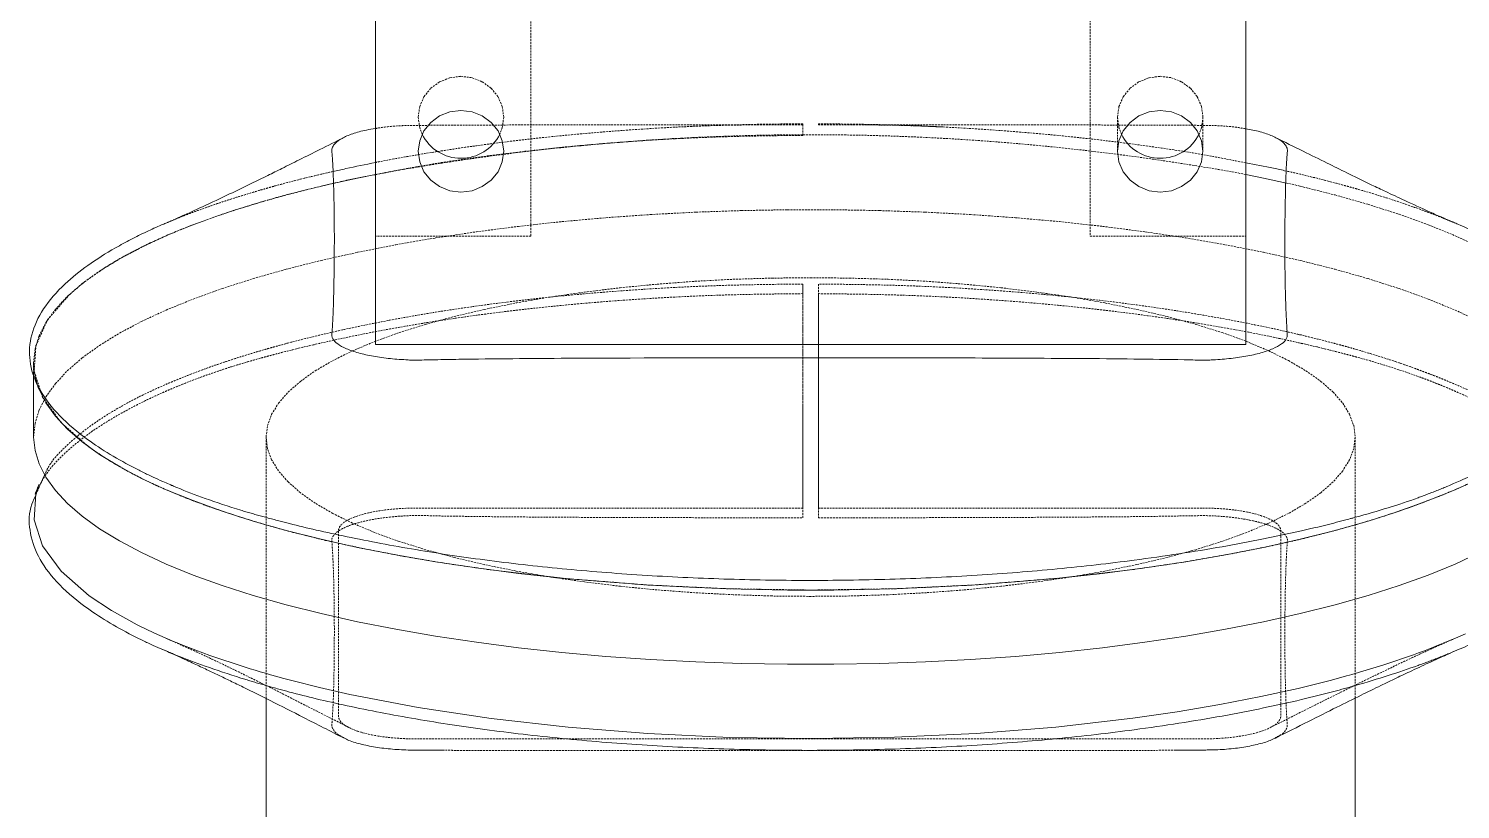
# Model space of a CAD drawing. Header units: millimetres. Extents: x 5343 to 29633, y -275 to 12336.
# Drawn here: x 20162 to 20346.2, y 6140.4 to 6240.8 of the extents above; entities that cross this region are included whole.
import ezdxf

# ---------------------------------------------------------------- set-up
doc = ezdxf.new("R2010")
doc.units = ezdxf.units.MM
doc.linetypes.add('HIDDEN', pattern=[0.375, 0.25, -0.125])

msp = doc.modelspace()

# ---------------------------------------------------------------- linework, layer by layer
at = {"linetype": 'Continuous', "lineweight": 15}
for p, q in [((20206.6, 6200.19), (20206.6, 6363.7)), ((20318.6, 6200.19), (20318.6, 6363.7)), ((20306.18, 6230.13), (20307.6, 6230.31)), ((20307.6, 6230.31), (20309.03, 6230.13)), ((20302.84, 6227.68), (20303.71, 6228.77)), ((20303.71, 6228.77), (20304.85, 6229.6)), ((20304.85, 6229.6), (20306.18, 6230.13)), ((20309.03, 6230.13), (20310.35, 6229.6)), ((20310.35, 6229.6), (20311.49, 6228.77)), ((20311.49, 6228.77), (20312.37, 6227.68)), ((20302.29, 6226.41), (20302.84, 6227.68)), ((20312.37, 6227.68), (20312.92, 6226.41)), ((20302.1, 6225.05), (20302.29, 6226.41)), ((20302.29, 6223.69), (20302.1, 6225.05)), ((20312.92, 6226.41), (20313.1, 6225.05)), ((20313.1, 6225.05), (20312.92, 6223.69)), ((20302.84, 6222.42), (20302.29, 6223.69)), ((20312.92, 6223.69), (20312.37, 6222.42)), ((20201.12, 6220.92), (20204.3, 6221.61)), ((20204.3, 6221.61), (20206.6, 6222.08)), ((20303.71, 6221.33), (20302.84, 6222.42)), ((20304.85, 6220.5), (20303.71, 6221.33)), ((20311.49, 6221.33), (20310.35, 6220.5)), ((20312.37, 6222.42), (20311.49, 6221.33)), ((20318.6, 6222.08), (20320.9, 6221.61)), ((20320.9, 6221.61), (20323.85, 6220.97)), ((20306.18, 6219.97), (20304.85, 6220.5)), ((20307.6, 6219.79), (20306.18, 6219.97)), ((20309.03, 6219.97), (20307.6, 6219.79)), ((20310.35, 6220.5), (20309.03, 6219.97)), ((20206.6, 6200.19), (20318.6, 6200.19)), ((20162.78, 6196.11), (20162.64, 6197.03)), ((20162.6, 6196.63), (20162.6, 6188.28)), ((20162.96, 6195.36), (20162.78, 6196.11)), ((20163.3, 6194.38), (20163.16, 6194.76)), ((20164.18, 6192.67), (20163.3, 6194.38)), ((20165.4, 6190.97), (20164.18, 6192.67)), ((20166.96, 6189.3), (20165.4, 6190.97)), ((20162.78, 6186.55), (20162.6, 6188.28)), ((20168.86, 6187.65), (20166.96, 6189.3)), ((20163.3, 6184.82), (20162.78, 6186.55)), ((20171.09, 6186.05), (20168.86, 6187.65)), ((20173.64, 6184.48), (20171.09, 6186.05)), ((20164.18, 6183.1), (20163.3, 6184.82)), ((20176.5, 6182.96), (20173.64, 6184.48)), ((20164.05, 6183.47), (20162.9, 6180.96)), ((20165.4, 6181.41), (20164.18, 6183.1)), ((20179.66, 6181.49), (20176.5, 6182.96)), ((20348.71, 6182.96), (20345.54, 6181.49)), ((20162.9, 6180.96), (20162.67, 6177.62)), ((20166.96, 6179.73), (20165.4, 6181.41)), ((20183.12, 6180.09), (20179.66, 6181.49)), ((20345.54, 6181.49), (20342.09, 6180.09)), ((20168.86, 6178.09), (20166.96, 6179.73)), ((20186.85, 6178.74), (20183.12, 6180.09)), ((20190.85, 6177.46), (20186.85, 6178.74)), ((20338.35, 6178.74), (20334.35, 6177.46)), ((20342.09, 6180.09), (20338.35, 6178.74)), ((20162.67, 6177.62), (20163.76, 6174.29)), ((20171.09, 6176.48), (20168.86, 6178.09)), ((20195.1, 6176.25), (20190.85, 6177.46)), ((20334.35, 6177.46), (20330.1, 6176.25)), ((20173.64, 6174.92), (20171.09, 6176.48)), ((20176.5, 6173.4), (20173.64, 6174.92)), ((20199.59, 6175.12), (20195.1, 6176.25)), ((20204.3, 6174.07), (20199.59, 6175.12)), ((20325.61, 6175.12), (20320.9, 6174.07)), ((20330.1, 6176.25), (20325.61, 6175.12)), ((20163.76, 6174.29), (20166.13, 6171.02)), ((20179.66, 6171.93), (20176.5, 6173.4)), ((20209.22, 6173.1), (20204.3, 6174.07)), ((20214.32, 6172.22), (20209.22, 6173.1)), ((20315.99, 6173.1), (20310.88, 6172.22)), ((20320.9, 6174.07), (20315.99, 6173.1)), ((20348.71, 6173.4), (20345.54, 6171.93)), ((20183.12, 6170.52), (20179.66, 6171.93)), ((20219.6, 6171.43), (20214.32, 6172.22)), ((20225.02, 6170.73), (20219.6, 6171.43)), ((20305.61, 6171.43), (20300.19, 6170.73)), ((20310.88, 6172.22), (20305.61, 6171.43)), ((20345.54, 6171.93), (20342.09, 6170.52)), ((20166.13, 6171.02), (20169.74, 6167.86)), ((20186.85, 6169.18), (20183.12, 6170.52)), ((20230.58, 6170.12), (20225.02, 6170.73)), ((20236.24, 6169.62), (20230.58, 6170.12)), ((20242, 6169.21), (20236.24, 6169.62)), ((20288.96, 6169.62), (20283.2, 6169.21)), ((20294.63, 6170.12), (20288.96, 6169.62)), ((20300.19, 6170.73), (20294.63, 6170.12)), ((20342.09, 6170.52), (20338.35, 6169.18)), ((20169.74, 6167.86), (20172.64, 6165.94)), ((20190.85, 6167.9), (20186.85, 6169.18)), ((20195.1, 6166.69), (20190.85, 6167.9)), ((20247.84, 6168.9), (20242, 6169.21)), ((20253.72, 6168.7), (20247.84, 6168.9)), ((20259.64, 6168.59), (20253.72, 6168.7)), ((20265.57, 6168.59), (20259.64, 6168.59)), ((20271.48, 6168.7), (20265.57, 6168.59)), ((20277.37, 6168.9), (20271.48, 6168.7)), ((20283.2, 6169.21), (20277.37, 6168.9)), ((20334.35, 6167.9), (20330.1, 6166.69)), ((20338.35, 6169.18), (20334.35, 6167.9)), ((20172.64, 6165.94), (20175.93, 6164.12)), ((20199.59, 6165.56), (20195.1, 6166.69)), ((20330.1, 6166.69), (20325.61, 6165.56)), ((20175.93, 6164.12), (20177.26, 6163.46)), ((20204.3, 6164.51), (20199.59, 6165.56)), ((20209.22, 6163.54), (20204.3, 6164.51)), ((20320.9, 6164.51), (20315.99, 6163.54)), ((20325.61, 6165.56), (20320.9, 6164.51)), ((20177.26, 6163.46), (20178.56, 6162.85)), ((20178.56, 6162.85), (20179.82, 6162.3)), ((20179.82, 6162.3), (20180.67, 6161.94)), ((20214.32, 6162.65), (20209.22, 6163.54)), ((20219.6, 6161.86), (20214.32, 6162.65)), ((20310.88, 6162.65), (20305.61, 6161.86)), ((20315.99, 6163.54), (20310.88, 6162.65)), ((20344.02, 6161.73), (20344.75, 6162.03)), ((20344.75, 6162.03), (20345.61, 6162.4)), ((20345.61, 6162.4), (20346.87, 6162.95)), ((20180.67, 6161.94), (20181.07, 6161.78)), ((20181.07, 6161.78), (20181.36, 6161.65)), ((20181.36, 6161.65), (20181.66, 6161.53)), ((20181.66, 6161.53), (20185.27, 6160.16)), ((20185.27, 6160.16), (20189.84, 6158.64)), ((20225.02, 6161.16), (20219.6, 6161.86)), ((20230.58, 6160.56), (20225.02, 6161.16)), ((20236.24, 6160.05), (20230.58, 6160.56)), ((20294.63, 6160.56), (20288.96, 6160.05)), ((20300.19, 6161.16), (20294.63, 6160.56)), ((20305.61, 6161.86), (20300.19, 6161.16)), ((20336.38, 6158.97), (20340.18, 6160.25)), ((20340.18, 6160.25), (20340.83, 6160.49)), ((20340.83, 6160.49), (20341.48, 6160.73)), ((20341.48, 6160.73), (20342.12, 6160.97)), ((20342.12, 6160.97), (20342.76, 6161.22)), ((20342.76, 6161.22), (20343.39, 6161.47)), ((20343.39, 6161.47), (20344.02, 6161.73)), ((20189.84, 6158.64), (20190.47, 6158.45)), ((20190.47, 6158.45), (20191.11, 6158.26)), ((20242, 6159.65), (20236.24, 6160.05)), ((20247.84, 6159.34), (20242, 6159.65)), ((20253.72, 6159.13), (20247.84, 6159.34)), ((20259.64, 6159.03), (20253.72, 6159.13)), ((20265.57, 6159.03), (20259.64, 6159.03)), ((20271.48, 6159.13), (20265.57, 6159.03)), ((20277.37, 6159.34), (20271.48, 6159.13)), ((20283.2, 6159.65), (20277.37, 6159.34)), ((20288.96, 6160.05), (20283.2, 6159.65)), ((20332.24, 6157.72), (20336.38, 6158.97)), ((20191.11, 6158.26), (20191.76, 6158.06)), ((20191.76, 6158.06), (20192.43, 6157.87)), ((20192.43, 6157.87), (20193.1, 6157.68)), ((20193.1, 6157.68), (20193.9, 6157.46)), ((20193.9, 6157.46), (20194.65, 6157.25)), ((20194.65, 6157.25), (20196.01, 6156.88)), ((20196.01, 6156.88), (20199.39, 6156.03)), ((20325.37, 6155.93), (20329.48, 6156.95)), ((20329.48, 6156.95), (20330.83, 6157.32)), ((20330.83, 6157.32), (20331.59, 6157.53)), ((20331.59, 6157.53), (20331.96, 6157.64)), ((20331.96, 6157.64), (20332.24, 6157.72)), ((20192.52, 6154.62), (20192.52, 5997.03)), ((20199.39, 6156.03), (20203.3, 6155.15)), ((20203.3, 6155.15), (20212.08, 6153.47)), ((20315.27, 6153.84), (20320.54, 6154.87)), ((20320.54, 6154.87), (20325.37, 6155.93)), ((20332.69, 5997.03), (20332.69, 6154.67)), ((20212.08, 6153.47), (20221.5, 6152.04)), ((20304.06, 6152.09), (20309.76, 6152.91)), ((20309.76, 6152.91), (20315.27, 6153.84)), ((20221.5, 6152.04), (20231.4, 6150.92)), ((20231.4, 6150.92), (20241.66, 6150.11)), ((20283.92, 6150.13), (20294.17, 6150.95)), ((20294.17, 6150.95), (20304.06, 6152.09)), ((20241.66, 6150.11), (20252.16, 6149.62)), ((20252.16, 6149.62), (20262.79, 6149.46)), ((20262.79, 6149.46), (20273.42, 6149.63)), ((20273.42, 6149.63), (20283.92, 6150.13))]:
    msp.add_line(p, q, dxfattribs=at)
at = {"linetype": 'HIDDEN', "lineweight": 0}
for p, q in [((20226.6, 6214.14), (20226.6, 6358.53)), ((20298.6, 6358.53), (20298.6, 6214.14)), ((20213.71, 6233.16), (20214.85, 6233.99)), ((20214.85, 6233.99), (20216.18, 6234.52)), ((20216.18, 6234.52), (20217.6, 6234.7)), ((20217.6, 6234.7), (20219.03, 6234.52)), ((20219.03, 6234.52), (20220.35, 6233.99)), ((20220.35, 6233.99), (20221.49, 6233.16)), ((20303.71, 6233.16), (20304.85, 6233.99)), ((20304.85, 6233.99), (20306.18, 6234.52)), ((20306.18, 6234.52), (20307.6, 6234.7)), ((20307.6, 6234.7), (20309.03, 6234.52)), ((20309.03, 6234.52), (20310.35, 6233.99)), ((20310.35, 6233.99), (20311.49, 6233.16)), ((20212.29, 6230.8), (20212.84, 6232.07)), ((20212.84, 6232.07), (20213.71, 6233.16)), ((20221.49, 6233.16), (20222.37, 6232.07)), ((20222.37, 6232.07), (20222.92, 6230.8)), ((20302.29, 6230.8), (20302.84, 6232.07)), ((20302.84, 6232.07), (20303.71, 6233.16)), ((20311.49, 6233.16), (20312.37, 6232.07)), ((20312.37, 6232.07), (20312.92, 6230.8)), ((20212.1, 6229.44), (20212.29, 6230.8)), ((20222.92, 6230.8), (20223.1, 6229.44)), ((20302.1, 6229.44), (20302.29, 6230.8)), ((20312.92, 6230.8), (20313.1, 6229.44)), ((20212.29, 6228.08), (20212.1, 6229.44)), ((20223.1, 6229.44), (20222.92, 6228.08)), ((20261.6, 6227.1), (20261.6, 6228.6)), ((20261.6, 6228.52), (20261.6, 6228.6)), ((20261.6, 6228.45), (20261.6, 6228.52)), ((20263.61, 6228.52), (20263.6, 6228.45)), ((20263.61, 6228.6), (20263.61, 6228.52)), ((20302.1, 6229.44), (20302.1, 6225.05)), ((20302.29, 6228.08), (20302.1, 6229.44)), ((20313.1, 6229.44), (20312.92, 6228.08)), ((20313.1, 6225.05), (20313.1, 6229.44)), ((20212.6, 6227.24), (20212.29, 6228.08)), ((20222.92, 6228.08), (20222.6, 6227.24)), ((20302.6, 6227.24), (20302.29, 6228.08)), ((20312.92, 6228.08), (20312.6, 6227.24)), ((20323.85, 6220.97), (20325.61, 6220.56)), ((20190.85, 6218.22), (20195.1, 6219.43)), ((20194.07, 6219.15), (20193.44, 6218.98)), ((20195.25, 6219.47), (20194.07, 6219.15)), ((20195.1, 6219.43), (20199.59, 6220.56)), ((20197.73, 6220.11), (20195.25, 6219.47)), ((20200.39, 6220.75), (20197.73, 6220.11)), ((20199.59, 6220.56), (20201.12, 6220.92)), ((20201.19, 6220.93), (20200.39, 6220.75)), ((20325.61, 6220.56), (20330.1, 6219.43)), ((20330.1, 6219.43), (20334.35, 6218.22)), ((20188.29, 6217.42), (20184.53, 6216.12)), ((20186.85, 6216.94), (20190.85, 6218.22)), ((20192.36, 6218.67), (20188.29, 6217.42)), ((20192.9, 6218.82), (20192.36, 6218.67)), ((20193.44, 6218.98), (20192.9, 6218.82)), ((20247.84, 6217.22), (20253.72, 6217.42)), ((20253.72, 6217.42), (20259.64, 6217.53)), ((20259.64, 6217.53), (20265.57, 6217.53)), ((20265.57, 6217.53), (20271.48, 6217.42)), ((20271.48, 6217.42), (20277.37, 6217.22)), ((20334.35, 6218.22), (20338.35, 6216.94)), ((20179.66, 6214.19), (20183.12, 6215.6)), ((20183.08, 6215.58), (20182.36, 6215.3)), ((20183.8, 6215.85), (20183.08, 6215.58)), ((20183.12, 6215.6), (20186.85, 6216.94)), ((20184.53, 6216.12), (20183.8, 6215.85)), ((20225.02, 6215.39), (20230.58, 6216)), ((20230.58, 6216), (20236.24, 6216.5)), ((20236.24, 6216.5), (20242, 6216.91)), ((20242, 6216.91), (20247.84, 6217.22)), ((20277.37, 6217.22), (20283.2, 6216.91)), ((20283.2, 6216.91), (20288.96, 6216.5)), ((20288.96, 6216.5), (20294.63, 6216)), ((20294.63, 6216), (20300.19, 6215.39)), ((20338.35, 6216.94), (20342.09, 6215.6)), ((20342.09, 6215.6), (20345.54, 6214.19)), ((20176.5, 6212.72), (20179.66, 6214.19)), ((20179.66, 6214.19), (20176.92, 6212.93)), ((20180.45, 6214.53), (20179.66, 6214.19)), ((20180.9, 6214.71), (20180.45, 6214.53)), ((20181.64, 6215.02), (20180.9, 6214.71)), ((20182.36, 6215.3), (20181.64, 6215.02)), ((20226.6, 6214.14), (20206.6, 6214.14)), ((20209.22, 6213.02), (20214.32, 6213.9)), ((20214.32, 6213.9), (20219.6, 6214.69)), ((20219.6, 6214.69), (20225.02, 6215.39)), ((20298.6, 6214.14), (20318.6, 6214.14)), ((20300.19, 6215.39), (20305.61, 6214.69)), ((20305.61, 6214.69), (20310.88, 6213.9)), ((20310.88, 6213.9), (20315.99, 6213.02)), ((20345.54, 6214.19), (20348.71, 6212.72)), ((20173.64, 6211.2), (20176.5, 6212.72)), ((20176.92, 6212.93), (20174.11, 6211.47)), ((20199.59, 6211), (20204.3, 6212.05)), ((20204.3, 6212.05), (20209.22, 6213.02)), ((20315.99, 6213.02), (20320.9, 6212.05)), ((20320.9, 6212.05), (20325.61, 6211)), ((20171.5, 6209.9), (20169.2, 6208.29)), ((20171.09, 6209.64), (20173.64, 6211.2)), ((20174.11, 6211.47), (20171.5, 6209.9)), ((20195.1, 6209.87), (20199.59, 6211)), ((20325.61, 6211), (20330.1, 6209.87)), ((20169.2, 6208.29), (20167.23, 6206.64)), ((20168.86, 6208.03), (20171.09, 6209.64)), ((20186.85, 6207.38), (20190.85, 6208.66)), ((20190.85, 6208.66), (20195.1, 6209.87)), ((20242.86, 6207.95), (20247.71, 6208.32)), ((20247.71, 6208.32), (20252.63, 6208.58)), ((20252.63, 6208.58), (20257.6, 6208.73)), ((20257.6, 6208.73), (20262.6, 6208.78)), ((20262.6, 6208.78), (20267.6, 6208.73)), ((20267.6, 6208.73), (20272.58, 6208.58)), ((20272.58, 6208.58), (20277.5, 6208.32)), ((20277.5, 6208.32), (20282.35, 6207.95)), ((20330.1, 6209.87), (20334.35, 6208.66)), ((20334.35, 6208.66), (20338.35, 6207.38)), ((20167.23, 6206.64), (20164.42, 6203.4)), ((20165.4, 6204.71), (20166.96, 6206.39)), ((20166.96, 6206.39), (20168.86, 6208.03)), ((20183.12, 6206.03), (20186.85, 6207.38)), ((20224.71, 6205.53), (20229.02, 6206.28)), ((20229.02, 6206.28), (20233.49, 6206.93)), ((20233.49, 6206.93), (20238.11, 6207.49)), ((20238.11, 6207.49), (20242.86, 6207.95)), ((20261.6, 6179.13), (20261.6, 6207.97)), ((20261.6, 6207.97), (20261.6, 6206.73)), ((20261.6, 6192.31), (20261.6, 6206.73)), ((20263.6, 6207.97), (20263.6, 6179.13)), ((20263.61, 6206.73), (20263.61, 6192.31)), ((20282.35, 6207.95), (20287.09, 6207.49)), ((20287.09, 6207.49), (20291.72, 6206.93)), ((20291.72, 6206.93), (20296.19, 6206.28)), ((20296.19, 6206.28), (20300.49, 6205.53)), ((20338.35, 6207.38), (20342.09, 6206.03)), ((20164.18, 6203.02), (20165.4, 6204.71)), ((20176.5, 6203.16), (20179.66, 6204.62)), ((20179.66, 6204.62), (20183.12, 6206.03)), ((20216.71, 6203.78), (20220.6, 6204.69)), ((20220.6, 6204.69), (20224.71, 6205.53)), ((20300.49, 6205.53), (20304.6, 6204.69)), ((20304.6, 6204.69), (20308.5, 6203.78)), ((20342.09, 6206.03), (20345.54, 6204.62)), ((20345.54, 6204.62), (20348.71, 6203.16)), ((20164.42, 6203.4), (20162.9, 6200.09)), ((20163.3, 6201.3), (20164.18, 6203.02)), ((20173.64, 6201.64), (20176.5, 6203.16)), ((20209.64, 6201.71), (20213.05, 6202.78)), ((20213.05, 6202.78), (20216.71, 6203.78)), ((20308.5, 6203.78), (20312.16, 6202.78)), ((20312.16, 6202.78), (20315.57, 6201.71)), ((20162.78, 6199.57), (20163.3, 6201.3)), ((20171.09, 6200.07), (20173.64, 6201.64)), ((20206.5, 6200.57), (20209.64, 6201.71)), ((20315.57, 6201.71), (20318.71, 6200.57)), ((20162.6, 6197.84), (20162.78, 6199.57)), ((20162.9, 6200.09), (20162.67, 6196.74)), ((20168.86, 6198.47), (20171.09, 6200.07)), ((20201.09, 6198.11), (20203.65, 6199.37)), ((20203.65, 6199.37), (20206.5, 6200.57)), ((20318.71, 6200.57), (20321.56, 6199.37)), ((20321.56, 6199.37), (20324.11, 6198.11)), ((20162.6, 6197.84), (20162.6, 6196.63)), ((20162.64, 6197.03), (20162.6, 6197.84)), ((20166.96, 6196.82), (20168.86, 6198.47)), ((20198.85, 6196.8), (20201.09, 6198.11)), ((20324.11, 6198.11), (20326.35, 6196.8)), ((20162.67, 6196.74), (20163.76, 6193.41)), ((20163.16, 6194.76), (20162.96, 6195.36)), ((20164.18, 6193.45), (20165.4, 6195.15)), ((20165.4, 6195.15), (20166.96, 6196.82)), ((20195.36, 6194.06), (20196.94, 6195.44)), ((20196.94, 6195.44), (20198.85, 6196.8)), ((20326.35, 6196.8), (20328.27, 6195.44)), ((20328.27, 6195.44), (20329.85, 6194.06)), ((20163.3, 6191.74), (20164.18, 6193.45)), ((20163.32, 6194.35), (20163.32, 6194.35)), ((20163.76, 6193.41), (20166.13, 6190.14)), ((20194.12, 6192.64), (20195.36, 6194.06)), ((20329.85, 6194.06), (20331.08, 6192.64)), ((20162.78, 6190.01), (20163.3, 6191.74)), ((20193.23, 6191.2), (20194.12, 6192.64)), ((20261.6, 6177.89), (20261.6, 6192.31)), ((20263.61, 6192.31), (20263.6, 6177.89)), ((20331.08, 6192.64), (20331.97, 6191.2)), ((20162.6, 6188.28), (20162.78, 6190.01)), ((20166.13, 6190.14), (20169.74, 6186.98)), ((20192.52, 6188.28), (20192.7, 6189.74)), ((20192.7, 6189.74), (20193.23, 6191.2)), ((20331.97, 6191.2), (20332.51, 6189.74)), ((20332.51, 6189.74), (20332.69, 6188.28)), ((20192.52, 6188.28), (20192.52, 6154.62)), ((20192.7, 6186.82), (20192.52, 6188.28)), ((20332.69, 6188.28), (20332.51, 6186.82)), ((20332.69, 6154.67), (20332.69, 6188.28)), ((20169.74, 6186.98), (20172, 6185.45)), ((20193.23, 6185.36), (20192.7, 6186.82)), ((20332.51, 6186.82), (20331.97, 6185.36)), ((20172, 6185.45), (20174.54, 6183.97)), ((20194.12, 6183.92), (20193.23, 6185.36)), ((20331.97, 6185.36), (20331.08, 6183.92)), ((20174.54, 6183.97), (20177.22, 6182.6)), ((20177.22, 6182.6), (20178.54, 6181.98)), ((20195.36, 6182.5), (20194.12, 6183.92)), ((20196.94, 6181.11), (20195.36, 6182.5)), ((20329.85, 6182.5), (20328.27, 6181.11)), ((20331.08, 6183.92), (20329.85, 6182.5)), ((20178.54, 6181.98), (20179.81, 6181.43)), ((20179.81, 6181.43), (20180.67, 6181.07)), ((20180.67, 6181.07), (20181.51, 6180.72)), ((20181.51, 6180.72), (20182.25, 6180.42)), ((20182.25, 6180.42), (20183, 6180.13)), ((20198.85, 6179.76), (20196.94, 6181.11)), ((20328.27, 6181.11), (20326.35, 6179.76)), ((20340.18, 6179.38), (20343.77, 6180.75)), ((20343.77, 6180.75), (20344.07, 6180.87)), ((20344.07, 6180.87), (20344.36, 6180.99)), ((20344.36, 6180.99), (20344.75, 6181.16)), ((20344.75, 6181.16), (20345.77, 6181.59)), ((20345.77, 6181.59), (20347.2, 6182.23)), ((20183, 6180.13), (20183.75, 6179.85)), ((20183.75, 6179.85), (20184.51, 6179.57)), ((20184.51, 6179.57), (20185.27, 6179.29)), ((20185.27, 6179.29), (20189.08, 6178.01)), ((20201.09, 6178.45), (20198.85, 6179.76)), ((20326.35, 6179.76), (20324.11, 6178.45)), ((20336.64, 6178.17), (20340.18, 6179.38)), ((20189.08, 6178.01), (20193.24, 6176.76)), ((20193.24, 6176.76), (20193.52, 6176.69)), ((20203.65, 6177.19), (20201.09, 6178.45)), ((20206.5, 6175.99), (20203.65, 6177.19)), ((20321.56, 6177.19), (20318.71, 6175.99)), ((20324.11, 6178.45), (20321.56, 6177.19)), ((20331.59, 6176.66), (20332.56, 6176.93)), ((20332.56, 6176.93), (20333.41, 6177.18)), ((20333.41, 6177.18), (20334.24, 6177.43)), ((20334.24, 6177.43), (20335.06, 6177.67)), ((20335.06, 6177.67), (20335.85, 6177.92)), ((20335.85, 6177.92), (20336.64, 6178.17)), ((20193.52, 6176.69), (20193.9, 6176.58)), ((20193.9, 6176.58), (20194.65, 6176.37)), ((20194.65, 6176.37), (20196.01, 6176)), ((20196.01, 6176), (20200.14, 6174.98)), ((20200.14, 6174.98), (20204.98, 6173.93)), ((20209.64, 6174.85), (20206.5, 6175.99)), ((20318.71, 6175.99), (20315.57, 6174.85)), ((20322.21, 6174.34), (20326.11, 6175.23)), ((20326.11, 6175.23), (20329.48, 6176.08)), ((20329.48, 6176.08), (20330.83, 6176.45)), ((20330.83, 6176.45), (20331.59, 6176.66)), ((20204.98, 6173.93), (20210.26, 6172.91)), ((20213.05, 6173.78), (20209.64, 6174.85)), ((20216.71, 6172.78), (20213.05, 6173.78)), ((20312.16, 6173.78), (20308.5, 6172.78)), ((20310.38, 6172.14), (20316.47, 6173.19)), ((20315.57, 6174.85), (20312.16, 6173.78)), ((20316.47, 6173.19), (20322.21, 6174.34)), ((20210.26, 6172.91), (20215.78, 6171.99)), ((20215.78, 6171.99), (20221.5, 6171.17)), ((20220.6, 6171.86), (20216.71, 6172.78)), ((20224.71, 6171.03), (20220.6, 6171.86)), ((20294.17, 6170.08), (20304.06, 6171.21)), ((20304.6, 6171.86), (20300.49, 6171.03)), ((20304.06, 6171.21), (20310.38, 6172.14)), ((20308.5, 6172.78), (20304.6, 6171.86)), ((20221.5, 6171.17), (20231.4, 6170.04)), ((20229.02, 6170.28), (20224.71, 6171.03)), ((20233.49, 6169.63), (20229.02, 6170.28)), ((20231.4, 6170.04), (20241.66, 6169.23)), ((20238.11, 6169.07), (20233.49, 6169.63)), ((20283.92, 6169.25), (20294.17, 6170.08)), ((20291.72, 6169.63), (20287.09, 6169.07)), ((20296.19, 6170.28), (20291.72, 6169.63)), ((20300.49, 6171.03), (20296.19, 6170.28)), ((20242.86, 6168.6), (20238.11, 6169.07)), ((20241.66, 6169.23), (20252.16, 6168.74)), ((20247.71, 6168.24), (20242.86, 6168.6)), ((20252.63, 6167.98), (20247.71, 6168.24)), ((20252.16, 6168.74), (20262.79, 6168.58)), ((20257.6, 6167.82), (20252.63, 6167.98)), ((20262.6, 6167.77), (20257.6, 6167.82)), ((20267.6, 6167.82), (20262.6, 6167.77)), ((20262.79, 6168.58), (20273.42, 6168.75)), ((20272.58, 6167.98), (20267.6, 6167.82)), ((20277.5, 6168.24), (20272.58, 6167.98)), ((20273.42, 6168.75), (20283.92, 6169.25)), ((20282.35, 6168.6), (20277.5, 6168.24)), ((20287.09, 6169.07), (20282.35, 6168.6))]:
    msp.add_line(p, q, dxfattribs=at)
at = {"linetype": 'Continuous', "lineweight": 0}
for p, q in [((20216.18, 6230.13), (20217.6, 6230.31)), ((20217.6, 6230.31), (20219.03, 6230.13)), ((20212.84, 6227.68), (20213.71, 6228.77)), ((20213.71, 6228.77), (20214.85, 6229.6)), ((20214.85, 6229.6), (20216.18, 6230.13)), ((20219.03, 6230.13), (20220.35, 6229.6)), ((20220.35, 6229.6), (20221.49, 6228.77)), ((20221.49, 6228.77), (20222.37, 6227.68)), ((20212.29, 6226.41), (20212.84, 6227.68)), ((20222.37, 6227.68), (20222.92, 6226.41)), ((20212.1, 6225.05), (20212.29, 6226.41)), ((20212.29, 6223.69), (20212.1, 6225.05)), ((20222.92, 6226.41), (20223.1, 6225.05)), ((20223.1, 6225.05), (20222.92, 6223.69)), ((20212.84, 6222.42), (20212.29, 6223.69)), ((20222.92, 6223.69), (20222.37, 6222.42)), ((20213.71, 6221.33), (20212.84, 6222.42)), ((20214.85, 6220.5), (20213.71, 6221.33)), ((20221.49, 6221.33), (20220.35, 6220.5)), ((20222.37, 6222.42), (20221.49, 6221.33)), ((20216.18, 6219.97), (20214.85, 6220.5)), ((20217.6, 6219.79), (20216.18, 6219.97)), ((20219.03, 6219.97), (20217.6, 6219.79)), ((20220.35, 6220.5), (20219.03, 6219.97))]:
    msp.add_line(p, q, dxfattribs=at)
at = {"linetype": 'HIDDEN', "lineweight": 0}
msp.add_arc((20262.6, 5917.65), 309.54, 79.5771, 100.4229, dxfattribs=at)
at = {"linetype": 'Continuous', "lineweight": 0}
msp.add_arc((20217.6, 6229.74), 5.59, 206.5304, 333.4696, dxfattribs=at)
at = {"linetype": 'Continuous', "lineweight": 15}
msp.add_arc((20307.6, 6229.74), 5.59, 206.5304, 333.4696, dxfattribs=at)
at = {"linetype": 'HIDDEN', "lineweight": 0}
for points, knots in [([(20261.6, 6228.6), (20258.09, 6228.56), (20251.07, 6228.48), (20240.67, 6227.94), (20230.52, 6227.12), (20222.36, 6226.17), (20216.07, 6225.27), (20211.49, 6224.52), (20208.34, 6223.96), (20206.75, 6223.64), (20206.6, 6223.61)], [0, 0, 0, 0, 0.180626, 0.361142, 0.54143, 0.721378, 0.811218, 0.900933, 0.990509, 1, 1, 1, 1]), ([(20206.6, 6227.98), (20206.91, 6228.04), (20207.88, 6228.21), (20209.33, 6228.32), (20210.81, 6228.38), (20212.36, 6228.38), (20214.57, 6228.41), (20217.38, 6228.42), (20220.32, 6228.43), (20226.89, 6228.44), (20240.65, 6228.45), (20253.43, 6228.45), (20261.6, 6228.45)], [0, 0, 0, 0, 0.019322, 0.062247, 0.07995, 0.100838, 0.146475, 0.199918, 0.253254, 0.306491, 0.556384, 1, 1, 1, 1]), ([(20245.59, 6228.18), (20246.18, 6228.2), (20247.42, 6228.26), (20249.13, 6228.33), (20250.82, 6228.38), (20252.46, 6228.42), (20254.06, 6228.44), (20254.99, 6228.44), (20255.47, 6228.45)], [0, 0, 0, 0, 0.130935, 0.27608, 0.435512, 0.609291, 0.797449, 1, 1, 1, 1]), ([(20263.6, 6228.45), (20273.96, 6228.45), (20285.49, 6228.45), (20298.19, 6228.44), (20301.7, 6228.43), (20305.22, 6228.43), (20308.73, 6228.42), (20311.65, 6228.39), (20313.8, 6228.39), (20315.56, 6228.33), (20317.16, 6228.2), (20318.22, 6228.01), (20318.6, 6227.94)], [0, 0, 0, 0, 0.561795, 0.62521, 0.688741, 0.752402, 0.816207, 0.878574, 0.911164, 0.932404, 0.975275, 1, 1, 1, 1]), ([(20318.6, 6223.56), (20316.91, 6223.9), (20312.33, 6224.82), (20304.26, 6226), (20294.54, 6227.14), (20284.43, 6227.95), (20274.09, 6228.48), (20267.1, 6228.56), (20263.61, 6228.6)], [0, 0, 0, 0, 0.10484, 0.283193, 0.461998, 0.641144, 0.820518, 1, 1, 1, 1]), ([(20269.74, 6228.45), (20270.3, 6228.44), (20271.45, 6228.44), (20273.67, 6228.4), (20276.3, 6228.33), (20278.51, 6228.23), (20279.61, 6228.18)], [0, 0, 0, 0, 0.245165, 0.493811, 0.745581, 1, 1, 1, 1]), ([(20261.6, 6227.1), (20258.11, 6227.06), (20251.12, 6226.98), (20240.77, 6226.45), (20230.67, 6225.63), (20220.96, 6224.49), (20212.88, 6223.3), (20208.31, 6222.38), (20206.6, 6222.04)], [0, 0, 0, 0, 0.179282, 0.35844, 0.537343, 0.715861, 0.893865, 1, 1, 1, 1]), ([(20201.14, 6222.45), (20200.3, 6222.26), (20198.12, 6221.77), (20195.63, 6221.13), (20193.77, 6220.62), (20192.98, 6220.4), (20192.4, 6220.23), (20191.49, 6219.97), (20190.26, 6219.6), (20188.72, 6219.13), (20187.23, 6218.65), (20185.79, 6218.16), (20184.38, 6217.66), (20183, 6217.16), (20181.64, 6216.63), (20180.6, 6216.21), (20179.92, 6215.93), (20179.69, 6215.83), (20179.61, 6215.8)], [0, 0, 0, 0, 0.100563, 0.261929, 0.313868, 0.34158, 0.365976, 0.39019, 0.461938, 0.5327, 0.602907, 0.67294, 0.743167, 0.813962, 0.885743, 0.961031, 0.985799, 1, 1, 1, 1]), ([(20345.34, 6215.91), (20345.27, 6215.94), (20345.05, 6216.03), (20344.53, 6216.24), (20343.77, 6216.55), (20342.86, 6216.91), (20341.95, 6217.25), (20340.13, 6217.92), (20337.25, 6218.91), (20334.32, 6219.8), (20332.53, 6220.31), (20331.95, 6220.48), (20331.15, 6220.7), (20329.72, 6221.08), (20327.6, 6221.63), (20325.49, 6222.14), (20324.19, 6222.43), (20323.81, 6222.51)], [0, 0, 0, 0, 0.0120276, 0.0368918, 0.0881459, 0.136631, 0.1845292, 0.2319916, 0.419829, 0.6098815, 0.6341883, 0.6586768, 0.686472, 0.7384078, 0.8443274, 0.9548558, 1, 1, 1, 1]), ([(20261.6, 6206.73), (20258.09, 6206.69), (20251.07, 6206.61), (20240.67, 6206.08), (20230.52, 6205.27), (20222.36, 6204.34), (20216.07, 6203.46), (20211.48, 6202.73), (20207.04, 6201.94), (20202.74, 6201.08), (20198.66, 6200.18), (20195.63, 6199.44), (20193.77, 6198.96), (20192.98, 6198.74), (20192.4, 6198.59), (20191.49, 6198.34), (20190.26, 6197.99), (20188.72, 6197.53), (20187.23, 6197.06), (20185.79, 6196.57), (20184.38, 6196.08), (20183, 6195.56), (20181.64, 6195.02), (20180.59, 6194.59), (20179.74, 6194.22), (20178.65, 6193.75), (20177.04, 6193), (20175.07, 6192), (20172.44, 6190.54), (20169.46, 6188.63), (20166.26, 6185.98), (20163.92, 6183.4), (20163.21, 6181.6), (20162.94, 6180.91)], [0, 0, 0, 0, 0.072735, 0.145426, 0.218025, 0.290487, 0.326664, 0.362791, 0.398862, 0.434872, 0.470818, 0.505727, 0.516963, 0.522958, 0.528236, 0.533474, 0.548996, 0.564304, 0.579492, 0.594643, 0.609835, 0.625151, 0.64068, 0.656967, 0.662325, 0.671948, 0.696743, 0.72419, 0.753228, 0.812445, 0.87179, 0.95103, 1, 1, 1, 1]), ([(20261.6, 6207.97), (20258.11, 6207.93), (20251.12, 6207.85), (20240.77, 6207.32), (20230.67, 6206.5), (20222.56, 6205.56), (20216.31, 6204.67), (20211.76, 6203.93), (20207.35, 6203.12), (20203.11, 6202.25), (20199.06, 6201.33), (20196.08, 6200.57), (20194.25, 6200.07), (20193.47, 6199.86), (20192.9, 6199.7), (20192.01, 6199.44), (20190.79, 6199.08), (20189.27, 6198.61), (20187.8, 6198.14), (20186.37, 6197.66), (20184.98, 6197.17), (20183.6, 6196.66), (20182.24, 6196.13), (20181.19, 6195.71), (20180.34, 6195.35), (20179.24, 6194.89), (20177.63, 6194.17), (20175.65, 6193.19), (20173.01, 6191.76), (20170.01, 6189.87), (20166.83, 6187.26), (20164.75, 6185.11), (20164.17, 6183.74), (20164.05, 6183.47)], [0, 0, 0, 0, 0.07507, 0.150088, 0.224999, 0.299749, 0.337059, 0.374309, 0.411491, 0.4486, 0.485629, 0.52158, 0.533144, 0.539313, 0.544745, 0.550135, 0.566105, 0.581857, 0.597483, 0.613069, 0.628697, 0.644454, 0.66043, 0.677181, 0.682716, 0.692654, 0.71812, 0.746375, 0.77629, 0.837296, 0.898452, 0.980132, 1, 1, 1, 1]), ([(20361.11, 6183.53), (20360.92, 6183.93), (20360.24, 6185.32), (20358.37, 6187.23), (20355.93, 6189.28), (20353.61, 6190.89), (20351, 6192.43), (20348.24, 6193.86), (20346.05, 6194.87), (20344.65, 6195.44), (20343.93, 6195.74), (20343.18, 6196.05), (20342.27, 6196.41), (20341.36, 6196.75), (20339.54, 6197.42), (20336.68, 6198.4), (20333.8, 6199.27), (20332.03, 6199.78), (20331.46, 6199.94), (20330.68, 6200.15), (20329.27, 6200.53), (20327.18, 6201.06), (20324.56, 6201.69), (20320, 6202.71), (20313.27, 6204), (20304.06, 6205.4), (20294.38, 6206.52), (20284.33, 6207.33), (20274.04, 6207.85), (20267.08, 6207.93), (20263.6, 6207.97)], [0, 0, 0, 0, 0.029481, 0.102918, 0.145814, 0.188649, 0.231362, 0.272502, 0.309053, 0.319006, 0.32455, 0.335926, 0.346693, 0.357329, 0.367869, 0.409578, 0.451787, 0.457186, 0.462626, 0.468799, 0.480336, 0.50388, 0.52845, 0.553058, 0.627055, 0.701322, 0.775804, 0.850448, 0.925198, 1, 1, 1, 1]), ([(20362.15, 6181.27), (20361.82, 6181.99), (20361.02, 6183.7), (20358.93, 6185.95), (20356.48, 6188.02), (20354.17, 6189.65), (20351.57, 6191.22), (20348.82, 6192.68), (20346.63, 6193.71), (20345.24, 6194.31), (20344.53, 6194.61), (20343.77, 6194.93), (20342.86, 6195.29), (20341.95, 6195.65), (20340.13, 6196.33), (20337.25, 6197.31), (20334.32, 6198.17), (20332.53, 6198.66), (20331.95, 6198.82), (20331.15, 6199.03), (20329.72, 6199.4), (20327.6, 6199.92), (20324.95, 6200.53), (20320.34, 6201.53), (20313.55, 6202.8), (20304.27, 6204.18), (20294.53, 6205.28), (20284.43, 6206.09), (20274.09, 6206.61), (20267.1, 6206.69), (20263.61, 6206.73)], [0, 0, 0, 0, 0.051431, 0.123422, 0.165338, 0.207202, 0.248955, 0.289177, 0.324994, 0.334699, 0.340104, 0.351244, 0.361782, 0.372193, 0.38251, 0.423337, 0.464646, 0.469929, 0.475252, 0.481293, 0.492582, 0.515604, 0.539628, 0.563682, 0.635984, 0.708511, 0.781222, 0.854072, 0.927014, 1, 1, 1, 1]), ([(20261.6, 6179.13), (20257.48, 6179.13), (20249.24, 6179.13), (20236.84, 6179.13), (20225.22, 6179.13), (20216.87, 6179.13), (20212.68, 6179.13), (20211.59, 6179.13), (20210.32, 6179.12), (20207.76, 6178.95), (20204.57, 6178.33), (20202.47, 6177.4), (20201.89, 6176.65), (20201.84, 6176.28), (20201.84, 6175.21), (20201.84, 6173.21), (20201.84, 6170.22), (20201.84, 6167.25), (20201.84, 6164.28), (20201.84, 6161.31), (20201.84, 6158.33), (20201.84, 6155.35), (20201.84, 6153.35), (20201.84, 6152.27), (20201.89, 6151.91), (20202.47, 6151.16), (20204.57, 6150.22), (20207.77, 6149.61), (20210.33, 6149.44), (20211.59, 6149.42), (20216.09, 6149.42), (20224.56, 6149.42), (20237.23, 6149.42), (20249.86, 6149.42), (20262.47, 6149.42), (20275.09, 6149.42), (20287.72, 6149.42), (20300.39, 6149.42), (20308.86, 6149.42), (20313.36, 6149.42), (20314.62, 6149.44), (20317.18, 6149.61), (20320.38, 6150.22), (20322.48, 6151.16), (20323.06, 6151.91), (20323.11, 6152.27), (20323.11, 6153.35), (20323.11, 6155.35), (20323.11, 6158.33), (20323.11, 6161.31), (20323.11, 6164.28), (20323.11, 6167.25), (20323.11, 6170.22), (20323.11, 6173.21), (20323.11, 6175.21), (20323.11, 6176.28), (20323.06, 6176.65), (20322.48, 6177.4), (20320.38, 6178.33), (20317.19, 6178.95), (20314.63, 6179.12), (20313.36, 6179.13), (20312.28, 6179.13), (20308.1, 6179.13), (20299.8, 6179.13), (20288.24, 6179.13), (20275.91, 6179.13), (20267.7, 6179.13), (20263.6, 6179.13)], [0, 0, 0, 0, 0.027778, 0.055556, 0.083333, 0.105556, 0.111111, 0.111111, 0.116667, 0.138889, 0.166667, 0.194444, 0.216667, 0.222222, 0.222222, 0.236111, 0.25, 0.263889, 0.277778, 0.291667, 0.305556, 0.319444, 0.333333, 0.333333, 0.338889, 0.361111, 0.388889, 0.416667, 0.438889, 0.444444, 0.444444, 0.458333, 0.472222, 0.486111, 0.5, 0.513889, 0.527778, 0.541667, 0.555556, 0.555556, 0.561111, 0.583333, 0.611111, 0.638889, 0.661111, 0.666667, 0.666667, 0.680556, 0.694444, 0.708333, 0.722222, 0.736111, 0.75, 0.763889, 0.777778, 0.777778, 0.783333, 0.805556, 0.833333, 0.861111, 0.883333, 0.888889, 0.888889, 0.894444, 0.916667, 0.944444, 0.972222, 1, 1, 1, 1]), ([(20202.53, 6149.57), (20202.24, 6149.71), (20201.56, 6150.07), (20201.19, 6150.53), (20201.03, 6150.89), (20200.96, 6151.16), (20201.01, 6151.51), (20201.04, 6151.99), (20201.07, 6152.56), (20201.11, 6153.16), (20201.17, 6154.4), (20201.25, 6156.94), (20201.32, 6161.97), (20201.3, 6167.31), (20201.17, 6171.72), (20201.07, 6173.66), (20201.01, 6174.56), (20200.98, 6174.96), (20200.98, 6175.19), (20201.07, 6175.39), (20201.2, 6175.61), (20201.52, 6175.97), (20202.22, 6176.47), (20203.6, 6177.05), (20205.39, 6177.53), (20207.48, 6177.89), (20209.32, 6178.07), (20210.81, 6178.16), (20212.36, 6178.2), (20214.57, 6178.11), (20217.38, 6178.08), (20220.32, 6178.04), (20226.89, 6177.97), (20240.65, 6177.9), (20253.43, 6177.89), (20261.6, 6177.89)], [0, 0, 0, 0, 0.011121, 0.026485, 0.030277, 0.034917, 0.043279, 0.055257, 0.068325, 0.082163, 0.096454, 0.15309, 0.253863, 0.433626, 0.50822, 0.543988, 0.559721, 0.565923, 0.56951, 0.5749, 0.579972, 0.585082, 0.600593, 0.616286, 0.632041, 0.647692, 0.663113, 0.669473, 0.676976, 0.693372, 0.712571, 0.731732, 0.750857, 0.840631, 1, 1, 1, 1]), ([(20263.6, 6177.89), (20273.96, 6177.89), (20285.49, 6177.9), (20298.19, 6177.98), (20301.7, 6178.01), (20305.22, 6178.04), (20308.72, 6178.09), (20311.65, 6178.15), (20313.8, 6178.17), (20315.56, 6178.07), (20317.47, 6177.89), (20319.56, 6177.52), (20321.34, 6177.04), (20322.72, 6176.47), (20323.43, 6175.97), (20323.75, 6175.61), (20323.88, 6175.39), (20323.96, 6175.19), (20323.97, 6174.96), (20323.92, 6174.36), (20323.86, 6173.32), (20323.79, 6171.88), (20323.74, 6170.39), (20323.66, 6167.15), (20323.62, 6162.19), (20323.68, 6157.18), (20323.79, 6153.9), (20323.86, 6152.66), (20323.91, 6151.84), (20323.94, 6151.43), (20323.97, 6151.13), (20323.91, 6150.89), (20323.75, 6150.52), (20323.37, 6150.05), (20322.68, 6149.7), (20322.38, 6149.54)], [0, 0, 0, 0, 0.202227, 0.225055, 0.247924, 0.27084, 0.293807, 0.316257, 0.327989, 0.335634, 0.351066, 0.36673, 0.382498, 0.398205, 0.413731, 0.418847, 0.423924, 0.429321, 0.432912, 0.439122, 0.467822, 0.500037, 0.532739, 0.56538, 0.714154, 0.863055, 0.900435, 0.936649, 0.947648, 0.95777, 0.964599, 0.96924, 0.973032, 0.988402, 1, 1, 1, 1]), ([(20179.7, 6162.35), (20180.12, 6162.17), (20180.86, 6161.85), (20182.32, 6161.19), (20183.82, 6160.51), (20185.5, 6159.72), (20187.06, 6158.98), (20188.63, 6158.22), (20190.9, 6157.11), (20194.07, 6155.53), (20198.38, 6153.34), (20201.46, 6151.77), (20203.16, 6150.9)], [0, 0, 0, 0, 0.046579, 0.082207, 0.156931, 0.223267, 0.282878, 0.345093, 0.412959, 0.564731, 0.760249, 1, 1, 1, 1]), ([(20321.76, 6150.88), (20323.16, 6151.59), (20325.76, 6152.9), (20329.44, 6154.74), (20332.55, 6156.28), (20335.09, 6157.52), (20337.3, 6158.59), (20339.48, 6159.63), (20341.49, 6160.56), (20343.11, 6161.29), (20344.36, 6161.86), (20345.07, 6162.16), (20345.47, 6162.34)], [0, 0, 0, 0, 0.195127, 0.361169, 0.498347, 0.606733, 0.686767, 0.766847, 0.86513, 0.922095, 0.955888, 1, 1, 1, 1]), ([(20309.59, 6147.97), (20308.1, 6147.96), (20304.24, 6147.94), (20298, 6147.93), (20290.9, 6147.92), (20283.78, 6147.92), (20276.67, 6147.92), (20269.57, 6147.92), (20255.37, 6147.92), (20241.15, 6147.92), (20226.94, 6147.93), (20221.09, 6147.94), (20217.29, 6147.95), (20215.84, 6147.96), (20215.5, 6147.96)], [0, 0, 0, 0, 0.047722, 0.123032, 0.198765, 0.274375, 0.349895, 0.425354, 0.500784, 0.802801, 0.878534, 0.953844, 0.98933, 1, 1, 1, 1])]:
    msp.add_open_spline(points, degree=3, knots=knots, dxfattribs=at)
at = {"linetype": 'Continuous', "lineweight": 15}
for points, knots in [([(20202.51, 6226.82), (20201.48, 6226.31), (20199.59, 6225.35), (20196.94, 6224.03), (20194.71, 6222.92), (20192.68, 6221.91), (20190.43, 6220.81), (20187.64, 6219.46), (20184.85, 6218.15), (20182.62, 6217.13), (20181.33, 6216.55), (20180.4, 6216.14), (20179.89, 6215.92), (20179.61, 6215.8)], [0, 0, 0, 0, 0.150897, 0.278348, 0.382399, 0.464961, 0.55841, 0.675266, 0.81747, 0.89911, 0.943661, 0.969189, 1, 1, 1, 1]), ([(20345.34, 6215.91), (20345.06, 6216.03), (20344.44, 6216.29), (20343.53, 6216.69), (20341.85, 6217.44), (20339.62, 6218.45), (20337.08, 6219.65), (20335.14, 6220.57), (20333.4, 6221.41), (20331.42, 6222.38), (20328.87, 6223.63), (20325.8, 6225.15), (20323.61, 6226.24), (20322.41, 6226.84)], [0, 0, 0, 0, 0.030531, 0.066759, 0.098707, 0.228724, 0.331539, 0.409235, 0.470474, 0.561739, 0.680428, 0.826492, 1, 1, 1, 1]), ([(20206.6, 6223.61), (20205.31, 6223.35), (20203.44, 6222.98), (20201.68, 6222.57), (20201.14, 6222.45)], [0, 0, 0, 0, 0.694027, 1, 1, 1, 1]), ([(20179.61, 6215.8), (20179.43, 6215.72), (20178.57, 6215.36), (20177.04, 6214.67), (20175.07, 6213.69), (20172.44, 6212.26), (20169.47, 6210.38), (20166.24, 6207.76), (20163.67, 6204.78), (20162.14, 6201.44), (20161.92, 6198.07), (20163, 6194.72), (20165.37, 6191.41), (20168.54, 6188.6), (20171.98, 6186.28), (20174.59, 6184.8), (20176.63, 6183.76), (20177.92, 6183.14), (20179.07, 6182.62), (20179.91, 6182.26), (20180.43, 6182.03), (20180.75, 6181.9), (20182.1, 6181.33), (20184.82, 6180.28), (20187.89, 6179.27), (20189.93, 6178.66), (20190.58, 6178.47), (20191.24, 6178.28), (20191.92, 6178.09), (20192.64, 6177.9), (20193.39, 6177.7), (20194.37, 6177.44), (20196.18, 6176.96), (20199.08, 6176.27), (20204.41, 6175.11), (20211.73, 6173.73), (20221.22, 6172.33), (20231.19, 6171.22), (20241.52, 6170.41), (20252.1, 6169.93), (20262.8, 6169.77), (20273.49, 6169.94), (20284.06, 6170.44), (20294.38, 6171.25), (20303.01, 6172.23), (20310.04, 6173.23), (20315.59, 6174.14), (20320.84, 6175.13), (20325.63, 6176.16), (20329.07, 6176.97), (20331.11, 6177.52), (20331.95, 6177.74), (20332.43, 6177.87), (20334.09, 6178.32), (20336.96, 6179.15), (20339.78, 6180.09), (20341.44, 6180.7), (20342.09, 6180.95), (20342.73, 6181.2), (20343.37, 6181.45), (20344, 6181.71), (20344.67, 6181.99), (20345.4, 6182.3), (20346.36, 6182.72), (20347.52, 6183.25), (20349.29, 6184.11), (20351.5, 6185.29), (20353.98, 6186.78), (20356.66, 6188.64), (20359.22, 6190.87), (20361.37, 6193.4), (20362.12, 6195.09), (20362.48, 6195.9)], [0, 0, 0, 0, 0.002597, 0.012429, 0.023313, 0.034827, 0.058308, 0.081839, 0.11326, 0.144719, 0.176195, 0.207663, 0.239099, 0.270482, 0.290223, 0.309639, 0.316847, 0.323633, 0.329878, 0.333965, 0.335863, 0.337268, 0.338664, 0.354978, 0.374066, 0.376593, 0.379135, 0.381696, 0.384277, 0.386884, 0.389911, 0.392757, 0.397847, 0.410144, 0.423739, 0.452653, 0.481833, 0.511049, 0.540292, 0.569553, 0.598825, 0.628096, 0.657358, 0.686601, 0.715816, 0.733334, 0.750837, 0.768246, 0.784887, 0.799816, 0.804905, 0.807751, 0.809199, 0.81026, 0.826659, 0.842682, 0.845555, 0.84844, 0.851342, 0.854265, 0.857214, 0.860194, 0.863696, 0.867842, 0.87416, 0.881027, 0.895914, 0.911509, 0.92718, 0.952188, 0.977232, 1, 1, 1, 1]), ([(20162.8, 6195.63), (20162.88, 6195.41), (20163.06, 6194.99), (20163.23, 6194.56), (20163.32, 6194.35)], [0, 0, 0, 0, 0.500324, 1, 1, 1, 1]), ([(20162.94, 6180.91), (20162.73, 6180.49), (20161.96, 6178.95), (20161.97, 6176.27), (20162.99, 6172.92), (20165.37, 6169.63), (20168.54, 6166.85), (20171.98, 6164.56), (20174.59, 6163.11), (20176.63, 6162.09), (20177.92, 6161.48), (20179.07, 6160.98), (20179.91, 6160.63), (20180.43, 6160.42), (20180.75, 6160.28), (20182.1, 6159.74), (20184.82, 6158.71), (20187.89, 6157.69), (20189.93, 6157.06), (20190.58, 6156.86), (20191.24, 6156.66), (20191.92, 6156.46), (20192.64, 6156.26), (20193.39, 6156.05), (20194.37, 6155.78), (20196.18, 6155.28), (20199.08, 6154.55), (20204.41, 6153.35), (20211.73, 6151.94), (20221.22, 6150.51), (20231.19, 6149.37), (20241.52, 6148.55), (20252.1, 6148.06), (20262.8, 6147.9), (20273.49, 6148.07), (20284.06, 6148.58), (20294.38, 6149.41), (20303.01, 6150.4), (20310.04, 6151.42), (20315.59, 6152.35), (20320.84, 6153.38), (20325.63, 6154.43), (20329.07, 6155.28), (20331.11, 6155.85), (20331.95, 6156.08), (20332.43, 6156.22), (20334.09, 6156.69), (20336.96, 6157.56), (20339.78, 6158.52), (20341.44, 6159.12), (20342.09, 6159.36), (20342.73, 6159.6), (20343.37, 6159.85), (20344, 6160.1), (20344.67, 6160.37), (20345.4, 6160.68), (20346.36, 6161.08), (20347.52, 6161.59), (20349.29, 6162.43), (20351.5, 6163.58), (20353.98, 6165.05), (20356.66, 6166.88), (20359.22, 6169.09), (20361.43, 6171.69), (20362.21, 6173.45), (20362.6, 6174.34)], [0, 0, 0, 0, 0.013847, 0.050041, 0.086226, 0.122376, 0.158463, 0.181164, 0.203491, 0.211779, 0.219584, 0.226765, 0.231465, 0.233647, 0.235262, 0.236868, 0.255627, 0.277577, 0.280483, 0.283406, 0.286351, 0.289319, 0.292316, 0.295797, 0.29907, 0.304923, 0.319064, 0.334697, 0.367946, 0.401501, 0.435096, 0.468723, 0.502372, 0.536032, 0.569691, 0.60334, 0.636967, 0.670562, 0.690706, 0.710834, 0.730853, 0.749989, 0.767155, 0.773008, 0.776281, 0.777946, 0.779165, 0.798023, 0.816448, 0.819752, 0.823069, 0.826406, 0.829767, 0.833159, 0.836586, 0.840613, 0.84538, 0.852645, 0.860542, 0.87766, 0.895593, 0.913614, 0.942371, 0.971171, 1, 1, 1, 1]), ([(20163.31, 6182.2), (20163.23, 6181.99), (20163.05, 6181.56), (20162.88, 6181.13), (20162.79, 6180.92)], [0, 0, 0, 0, 0.499996, 1, 1, 1, 1]), ([(20179.11, 6160.97), (20179.52, 6160.79), (20180.25, 6160.48), (20181.7, 6159.83), (20183.19, 6159.14), (20184.86, 6158.36), (20186.41, 6157.62), (20187.98, 6156.87), (20190.23, 6155.76), (20193.39, 6154.19), (20197.7, 6152.01), (20200.77, 6150.43), (20202.47, 6149.56)], [0, 0, 0, 0, 0.046352, 0.081775, 0.156311, 0.222523, 0.28204, 0.344183, 0.41202, 0.563882, 0.759702, 1, 1, 1, 1]), ([(20322.43, 6149.54), (20323.84, 6150.25), (20326.44, 6151.56), (20330.11, 6153.4), (20333.22, 6154.94), (20335.75, 6156.18), (20337.95, 6157.24), (20340.12, 6158.27), (20342.12, 6159.2), (20343.72, 6159.93), (20344.97, 6160.48), (20345.67, 6160.79), (20346.07, 6160.96)], [0, 0, 0, 0, 0.195557, 0.36188, 0.499211, 0.607639, 0.68763, 0.767599, 0.865688, 0.922522, 0.956153, 1, 1, 1, 1])]:
    msp.add_open_spline(points, degree=3, knots=knots, dxfattribs=at)
at = {"linetype": 'Continuous', "lineweight": 0}
for points, knots in [([(20318.6, 6227.94), (20318.91, 6227.89), (20319.92, 6227.73), (20321.33, 6227.32), (20322.72, 6226.73), (20323.43, 6226.21), (20323.75, 6225.82), (20323.88, 6225.58), (20323.96, 6225.36), (20323.97, 6225.13), (20323.92, 6224.58), (20323.86, 6223.61), (20323.79, 6222.24), (20323.74, 6220.81), (20323.66, 6217.63), (20323.62, 6212.69), (20323.68, 6207.65), (20323.79, 6204.27), (20323.86, 6202.97), (20323.91, 6202.08), (20323.94, 6201.64), (20323.97, 6201.3), (20323.91, 6201.08), (20323.75, 6200.74), (20323.28, 6200.25), (20322.16, 6199.63), (20320.6, 6199.09), (20318.66, 6198.65), (20316.47, 6198.34), (20314.69, 6198.22), (20313.44, 6198.16), (20312.54, 6198.18), (20309.76, 6198.24), (20304.86, 6198.32), (20298, 6198.38), (20290.9, 6198.42), (20283.78, 6198.45), (20276.67, 6198.47), (20269.57, 6198.47), (20255.37, 6198.48), (20241.15, 6198.46), (20226.94, 6198.39), (20221.09, 6198.33), (20216.61, 6198.27), (20214.07, 6198.22), (20212.41, 6198.18), (20211.51, 6198.16), (20210.26, 6198.23), (20208.48, 6198.34), (20206.29, 6198.65), (20204.35, 6199.08), (20202.78, 6199.63), (20201.66, 6200.24), (20201.19, 6200.73), (20201.03, 6201.08), (20200.96, 6201.31), (20201.01, 6201.71), (20201.04, 6202.23), (20201.07, 6202.84), (20201.11, 6203.47), (20201.17, 6204.78), (20201.25, 6207.39), (20201.32, 6212.47), (20201.3, 6217.8), (20201.17, 6222.1), (20201.07, 6223.94), (20201.01, 6224.77), (20200.98, 6225.13), (20200.98, 6225.35), (20201.07, 6225.58), (20201.2, 6225.82), (20201.52, 6226.21), (20202.22, 6226.73), (20203.61, 6227.32), (20205.1, 6227.75), (20206.21, 6227.92), (20206.6, 6227.98)], [0, 0, 0, 0, 0.00324, 0.010794, 0.018318, 0.025755, 0.028206, 0.030638, 0.033223, 0.034944, 0.037918, 0.051667, 0.067099, 0.082765, 0.098401, 0.169669, 0.240999, 0.258905, 0.276253, 0.281522, 0.286371, 0.289642, 0.291865, 0.293682, 0.301044, 0.308546, 0.316112, 0.323666, 0.331139, 0.338458, 0.340614, 0.342871, 0.346801, 0.366629, 0.388719, 0.410932, 0.43311, 0.455261, 0.477394, 0.499518, 0.588104, 0.610318, 0.632407, 0.642816, 0.652235, 0.656165, 0.658422, 0.660576, 0.667892, 0.675365, 0.68292, 0.690489, 0.697996, 0.705365, 0.707184, 0.70941, 0.713421, 0.719166, 0.725434, 0.732071, 0.738926, 0.766092, 0.814428, 0.900652, 0.936431, 0.953588, 0.961134, 0.964109, 0.965829, 0.968415, 0.970848, 0.973298, 0.980738, 0.988265, 0.995822, 1, 1, 1, 1]), ([(20323.81, 6222.51), (20323.27, 6222.63), (20321.6, 6223.01), (20319.81, 6223.34), (20318.6, 6223.56)], [0, 0, 0, 0, 0.324325, 1, 1, 1, 1]), ([(20206.6, 6222.04), (20205.43, 6221.82), (20203.56, 6221.48), (20201.83, 6221.08), (20201.19, 6220.93)], [0, 0, 0, 0, 0.630259, 1, 1, 1, 1]), ([(20362.6, 6202.22), (20362.15, 6203.22), (20361.24, 6205.21), (20358.93, 6207.73), (20356.48, 6209.78), (20354.17, 6211.39), (20351.57, 6212.94), (20348.82, 6214.37), (20346.7, 6215.34), (20345.53, 6215.83), (20345.34, 6215.91)], [0, 0, 0, 0, 0.204339, 0.408436, 0.527267, 0.645954, 0.764326, 0.878355, 0.979896, 1, 1, 1, 1]), ([(20215.5, 6147.96), (20214.83, 6147.97), (20213.74, 6147.97), (20212.41, 6147.98), (20211.51, 6147.99), (20210.26, 6148), (20208.48, 6148.11), (20206.29, 6148.39), (20204.37, 6148.82), (20203.09, 6149.23), (20202.63, 6149.5), (20202.53, 6149.57)], [0, 0, 0, 0, 0.134636, 0.218761, 0.26707, 0.313185, 0.469791, 0.629748, 0.791467, 0.953503, 1, 1, 1, 1]), ([(20322.38, 6149.54), (20322.29, 6149.49), (20321.84, 6149.22), (20320.57, 6148.82), (20318.66, 6148.39), (20316.47, 6148.11), (20314.69, 6148), (20313.44, 6148), (20312.54, 6147.99), (20311.26, 6147.98), (20310.21, 6147.97), (20309.59, 6147.97)], [0, 0, 0, 0, 0.042263, 0.20664, 0.370737, 0.533091, 0.692088, 0.738921, 0.787958, 0.873337, 1, 1, 1, 1])]:
    msp.add_open_spline(points, degree=3, knots=knots, dxfattribs=at)

doc.saveas('drawing.dxf')
